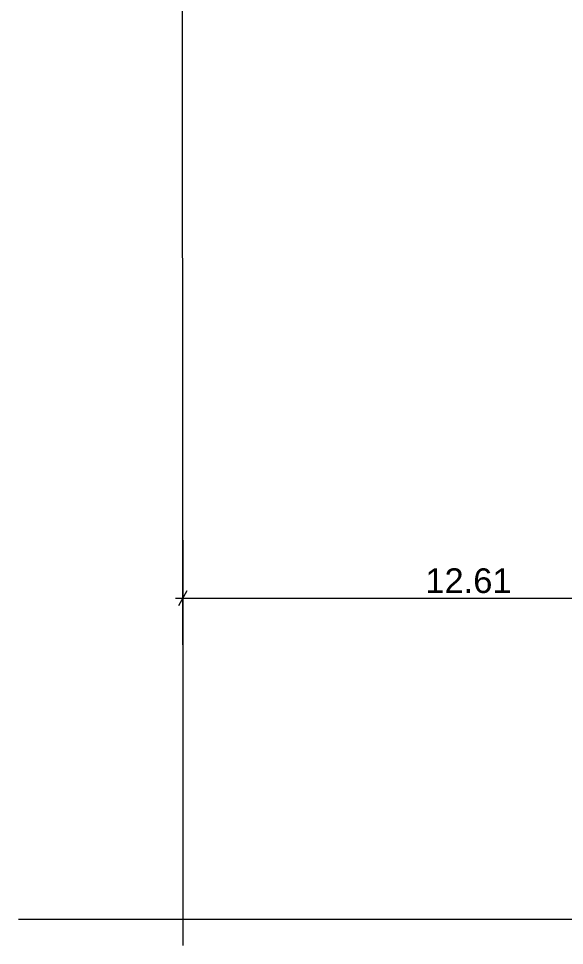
# Model space of a CAD drawing. Header units: millimetres. Extents: x 476244520 to 476657119, y 4620824743 to 4621446928.
# Drawn here: x 476374220 to 476385280, y 4621142554 to 4621161347 of the extents above; entities that cross this region are included whole.
import ezdxf

# ---------------------------------------------------------------- set-up
doc = ezdxf.new("R2010")
doc.units = ezdxf.units.MM
doc.header["$MEASUREMENT"] = 0
for name, color, linetype, lineweight in [('New_Structural - Bearing_Pen_No__1', 1, 'Continuous', 0), ('RED LINE_Pen_No__1', 1, 'Continuous', 0), ('zoma_Pen_No__1', 1, 'Continuous', 0)]:
    doc.layers.add(name, color=color, linetype=linetype, lineweight=lineweight)
doc.layers.add('zoma', color=7, linetype='Continuous')
doc.styles.add('GENERATED_STYLE_2', font='arial.ttf')
doc.linetypes.add('Break', pattern='A,0,[1,A-4 бѓЎбѓђбѓ®бѓљбѓ\x98 - nikas1.Shx,S=15.679026,R=0,X=0,Y=0],-1975.557214,0', length=1975.557214)
doc.dimstyles.new('GENERATED_STYLE__5', dxfattribs={"dimtxt": 500, "dimasz": 228, "dimexe": 0.18, "dimexo": 3, "dimgap": 0.09, "dimtad": 1, "dimtih": 1, "dimtoh": 1, "dimlfac": 0.001, "dimzin": 0, "dimdsep": 46, "dimtxsty": 'GENERATED_STYLE_2', "dimblk": 'ARROWHEAD_2', "dimblk1": 'ARROWHEAD_2', "dimblk2": 'ARROWHEAD_2', "dimcen": 0.09, "dimclrd": 1, "dimclre": 1, "dimclrt": 1, "dimadec": 0, "dimazin": 0, "dimtfac": 1, "dimtdec": 4, "dimtmove": 2, "dimatfit": 3, "dimfxl": 1, "dimtolj": 1, "dimtzin": 0, "dimarcsym": 0})

# ---------------------------------------------------------------- blocks, each defined once
blk = doc.blocks.new('*D572', base_point=(476844527, 4621385791))
at = {"layer": 'zoma_Pen_No__1', "color": 1, "linetype": 'Continuous', "lineweight": 0, "transparency": 16777216}
for p, q in [((476377547, 4621149368), (476377547, 4621149818)), ((476390156, 4621149368), (476390156, 4621149818)), ((476377400, 4621149593), (476377547, 4621149593)), ((476377633, 4621149743), (476377460, 4621149443)), ((476377547, 4621149593), (476390156, 4621149593)), ((476390069, 4621149443), (476390242, 4621149743)), ((476390156, 4621149593), (476390303, 4621149593))]:
    blk.add_line(p, q, dxfattribs=at)
at = {"layer": 'zoma_Pen_No__1', "color": 1, "lineweight": 0, "transparency": 16777216, "insert": (476382462, 4621149693), "char_height": 500, "attachment_point": 7, "style": 'GENERATED_STYLE_2'}
blk.add_mtext('\\A1;{\\pql;\\fArial CYR|b0|i0|c204|p34;12.61}', dxfattribs=at)
blk = doc.blocks.new('ARROWHEAD_2')
at = {"color": 0, "linetype": 'Continuous', "lineweight": 0}
for p, q in [((0, 0), (-1, 0)), ((-0.378, -0.655), (0.378, 0.655))]:
    blk.add_line(p, q, dxfattribs=at)

msp = doc.modelspace()

# ---------------------------------------------------------------- linework, layer by layer
at = {"layer": 'New_Structural - Bearing_Pen_No__1', "color": 1, "linetype": 'Break', "lineweight": 0}
for p, q in [((476377547.161, 4621150772.139), (476377547.161, 4621142554.275)), ((476374220.452, 4621143086.215), (476442354.006, 4621143086.215))]:
    msp.add_line(p, q, dxfattribs=at)
at = {"layer": 'RED LINE_Pen_No__1', "color": 1, "linetype": 'Continuous', "lineweight": 0, "flags": 128}
msp.add_lwpolyline([(476377547.138, 4621148648.002), (476377536.51, 4621180029.368)], dxfattribs=at)

# ---------------------------------------------------------------- dimensions: what is measured, and where the dimension line sits
at = {"layer": 'zoma', "color": 1, "linetype": 'Continuous', "lineweight": 0}
dim = msp.add_linear_dim(base=(476390155.829, 4621149592.825), p1=(476377546.841, 4621149592.521), p2=(476390155.829, 4621149592.829), dimstyle='GENERATED_STYLE__5', dxfattribs=at)
dim.commit()
dim.dimension.update_dxf_attribs({"geometry": '*D572', "text_midpoint": (476383302.253, 4621149942.825), "dimtype": 160})

doc.saveas('drawing.dxf')
